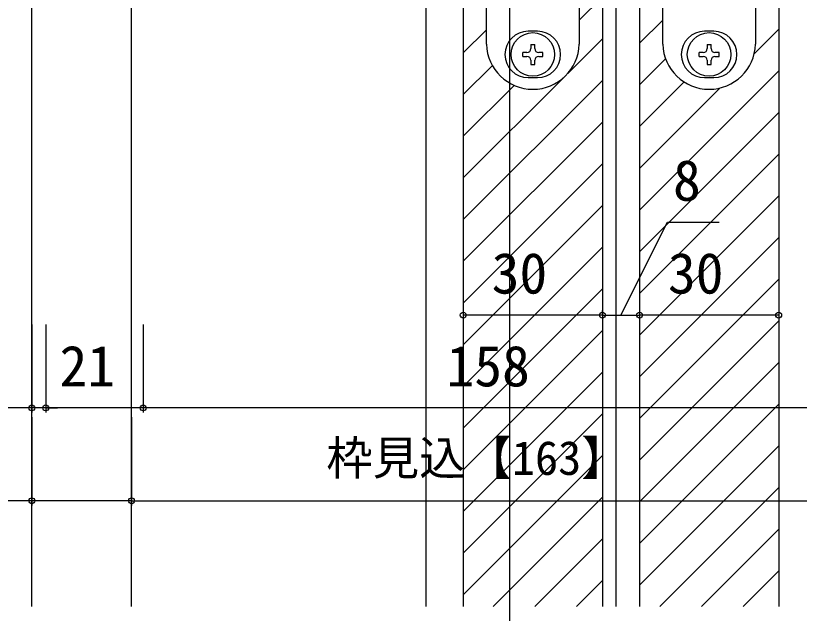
# Model space of a CAD drawing. Units: millimetres, scale not verified. Extents: x -525 to 525, y -783 to 779.
# Drawn here: x -382.5 to -213.5, y 310.8 to 439.6 of the extents above; entities that cross this region are included whole.
import ezdxf
from ezdxf.enums import TextEntityAlignment as Align

# ---------------------------------------------------------------- set-up
doc = ezdxf.new("R2010")
doc.units = ezdxf.units.MM
doc.header["$LTSCALE"] = 4
for name, color, linetype in [('0-5_YKK_12', 2, 'Continuous'), ('0-6_YKK_13', 4, 'Continuous'), ('0-8_YKK_D', 6, 'Continuous')]:
    doc.layers.add(name, color=color, linetype=linetype)
doc.styles.add('ＭＳ ゴシック', font='')
doc.styles.get('ＭＳ ゴシック').set_extended_font_data('MS Gothic')

msp = doc.modelspace()

# ---------------------------------------------------------------- linework, layer by layer
at = {"layer": '0-5_YKK_12'}
for p, q in [((-275.997, 536.7), (-275.997, 139.2)), ((-378.999, 312.266), (-378.999, 500.7)), ((-357.497, 312.266), (-357.497, 476.7)), ((-285.997, 468.2), (-285.997, 312.266)), ((-255.997, 468.2), (-255.997, 312.266)), ((-247.997, 468.2), (-247.997, 312.266)), ((-217.997, 468.2), (-217.997, 312.266)), ((-293.997, 312.266), (-293.997, 465.2)), ((-252.997, 312.266), (-252.997, 462.2)), ((-260.981, 438.567), (-255.997, 443.551)), ((-247.984, 433.603), (-242.981, 438.606)), ((-285.985, 431.524), (-280.981, 436.527)), ((-223.245, 431.401), (-217.997, 436.65)), ((-263.461, 427.107), (-255.997, 434.571)), ((-247.985, 424.622), (-242.367, 430.24)), ((-285.986, 422.543), (-279.711, 428.817)), ((-247.988, 397.678), (-217.997, 427.669)), ((-285.987, 404.58), (-264.383, 426.184)), ((-285.988, 395.599), (-255.997, 425.59)), ((-285.986, 413.561), (-275.003, 424.545)), ((-247.986, 415.641), (-238.359, 425.268)), ((-247.987, 406.659), (-230.677, 423.969)), ((-247.989, 388.697), (-217.997, 418.689)), ((-285.989, 386.618), (-255.997, 416.61)), ((-247.99, 379.716), (-217.997, 409.709)), ((-285.99, 377.637), (-255.997, 407.63)), ((-247.991, 370.735), (-217.997, 400.729)), ((-285.991, 368.655), (-255.997, 398.65)), ((-247.992, 361.754), (-217.997, 391.748)), ((-285.992, 359.674), (-255.997, 389.669)), ((-247.993, 352.772), (-217.997, 382.768)), ((-285.993, 350.693), (-255.997, 380.689)), ((-247.994, 343.791), (-217.997, 373.788)), ((-285.994, 341.712), (-255.997, 371.709)), ((-247.995, 334.81), (-217.997, 364.808)), ((-285.995, 332.731), (-255.997, 362.729)), ((-247.996, 325.829), (-217.997, 355.827)), ((-285.996, 323.75), (-255.997, 353.748)), ((-247.996, 316.848), (-217.997, 346.847)), ((-285.997, 314.768), (-255.997, 344.768)), ((-243.598, 312.266), (-217.997, 337.867)), ((-279.519, 312.266), (-255.997, 335.788)), ((-234.618, 312.266), (-217.997, 328.887)), ((-270.539, 312.266), (-255.997, 326.808)), ((-225.637, 312.266), (-217.997, 319.906)), ((-261.558, 312.266), (-255.997, 317.827))]:
    msp.add_line(p, q, dxfattribs=at)
at = {"layer": '0-6_YKK_13'}
for p, q in [((-260.997, 451.6), (-260.997, 433.4)), ((-222.997, 451.6), (-222.997, 433.4)), ((-269.997, 436.2), (-271.997, 436.2)), ((-231.997, 436.2), (-233.997, 436.2)), ((-271.417, 433.35), (-270.577, 433.35)), ((-271.417, 433.35), (-271.417, 432.46)), ((-270.577, 432.46), (-270.577, 433.35)), ((-233.417, 433.35), (-232.577, 433.35)), ((-233.417, 433.35), (-233.417, 432.46)), ((-232.577, 432.46), (-232.577, 433.35)), ((-273.147, 430.78), (-273.147, 431.62)), ((-272.257, 431.62), (-273.147, 431.62)), ((-268.847, 431.62), (-269.737, 431.62)), ((-268.847, 430.78), (-268.847, 431.62)), ((-235.147, 430.78), (-235.147, 431.62)), ((-234.257, 431.62), (-235.147, 431.62)), ((-230.847, 431.62), (-231.737, 431.62)), ((-230.847, 430.78), (-230.847, 431.62)), ((-273.147, 430.78), (-272.257, 430.78)), ((-271.417, 429.94), (-271.417, 429.05)), ((-270.577, 429.05), (-270.577, 429.94)), ((-269.737, 430.78), (-268.847, 430.78)), ((-269.737, 430.78), (-268.847, 430.78)), ((-235.147, 430.78), (-234.257, 430.78)), ((-233.417, 429.94), (-233.417, 429.05)), ((-232.577, 429.05), (-232.577, 429.94)), ((-231.737, 430.78), (-230.847, 430.78)), ((-231.737, 430.78), (-230.847, 430.78)), ((-271.417, 429.05), (-270.577, 429.05)), ((-233.417, 429.05), (-232.577, 429.05)), ((-271.997, 426.2), (-269.997, 426.2)), ((-233.997, 426.2), (-231.997, 426.2))]:
    msp.add_line(p, q, dxfattribs=at)
for points in [[(-280.997, 433.408), (-280.997, 451.6), (-280.997, 463.7)], [(-242.997, 433.408), (-242.997, 451.6), (-242.997, 463.7)]]:
    msp.add_lwpolyline(points, dxfattribs=at)
for centre in [(-270.997, 431.2), (-232.997, 431.2)]:
    msp.add_circle(centre, 4.7, dxfattribs=at)
for centre, radius, start, end in [((-271.997, 431.2), 5, 90, 270), ((-269.997, 431.2), 5, 270, 90), ((-233.997, 431.2), 5, 90, 270), ((-231.997, 431.2), 5, 270, 90), ((-280.497, 433.408), 0.5, 180, 181.79037), ((-270.997, 433.705), 10.005, 181.79037, 358.25523), ((-242.497, 433.408), 0.5, 180, 181.79037), ((-232.997, 433.705), 10.005, 181.79037, 358.25523), ((-272.257, 432.46), 0.84, 270, 0), ((-269.737, 432.46), 0.84, 180, 270), ((-234.257, 432.46), 0.84, 270, 0), ((-231.737, 432.46), 0.84, 180, 270), ((-272.257, 429.94), 0.84, 0, 90), ((-269.737, 429.94), 0.84, 90, 180), ((-234.257, 429.94), 0.84, 0, 90), ((-231.737, 429.94), 0.84, 90, 180)]:
    msp.add_arc(centre, radius, start, end, dxfattribs=at)
at = {"layer": '0-8_YKK_D'}
for p, q in [((-255.997, 375.39), (-255.997, 376.028)), ((-255.997, 375.028), (-285.997, 375.028)), ((-255.997, 375.028), (-247.997, 375.028)), ((-217.997, 375.028), (-247.997, 375.028)), ((-378.999, 373.028), (-378.999, 354.028)), ((-375.997, 373.028), (-375.997, 354.028)), ((-375.997, 373.028), (-375.997, 354.028)), ((-354.997, 373.028), (-354.997, 354.028)), ((-354.997, 373.028), (-354.997, 354.028)), ((-378.999, 355.028), (-395.054, 355.028)), ((-375.997, 355.028), (-378.999, 355.028)), ((-375.997, 355.028), (-373.447, 355.028)), ((-354.997, 355.028), (-375.997, 355.028)), ((-196.997, 355.028), (-354.997, 355.028)), ((-378.999, 353.028), (-378.999, 334.028)), ((-357.497, 353.028), (-357.497, 334.028)), ((-357.497, 353.028), (-357.497, 334.028)), ((-357.497, 335.028), (-194.497, 335.028))]:
    msp.add_line(p, q, dxfattribs=at)
for points in [[(-251.997, 375.028), (-241.954, 395.028), (-230.863, 395.028)], [(-357.497, 335.028), (-378.999, 335.028), (-412.504, 335.028)]]:
    msp.add_lwpolyline(points, dxfattribs=at)
for centre in [(-285.997, 375.028), (-255.997, 375.028), (-255.997, 375.028), (-247.997, 375.028), (-247.997, 375.028), (-217.997, 375.028), (-378.999, 355.028), (-375.997, 355.028), (-375.997, 355.028), (-354.997, 355.028), (-354.997, 355.028), (-378.999, 335.028), (-357.497, 335.028), (-357.497, 335.028)]:
    msp.add_circle(centre, 0.637, dxfattribs=at)

# ---------------------------------------------------------------- texts
at = {"layer": '0-8_YKK_D', "style": 'ＭＳ ゴシック'}
for s, height, p in [('8', 8.798, (-240.773, 397.028)), ('30', 8.798, (-279.861, 377.028)), ('30', 8.798, (-241.861, 377.028)), ('21', 8.798, (-373.031, 357.028)), ('158', 8.798, (-289.599, 357.028)), ('枠見込【163】', 7.331, (-315.514, 338.392))]:
    msp.add_text(s, height=height, dxfattribs=at).set_placement(p, align=Align.BOTTOM_LEFT)

doc.saveas('drawing.dxf')
